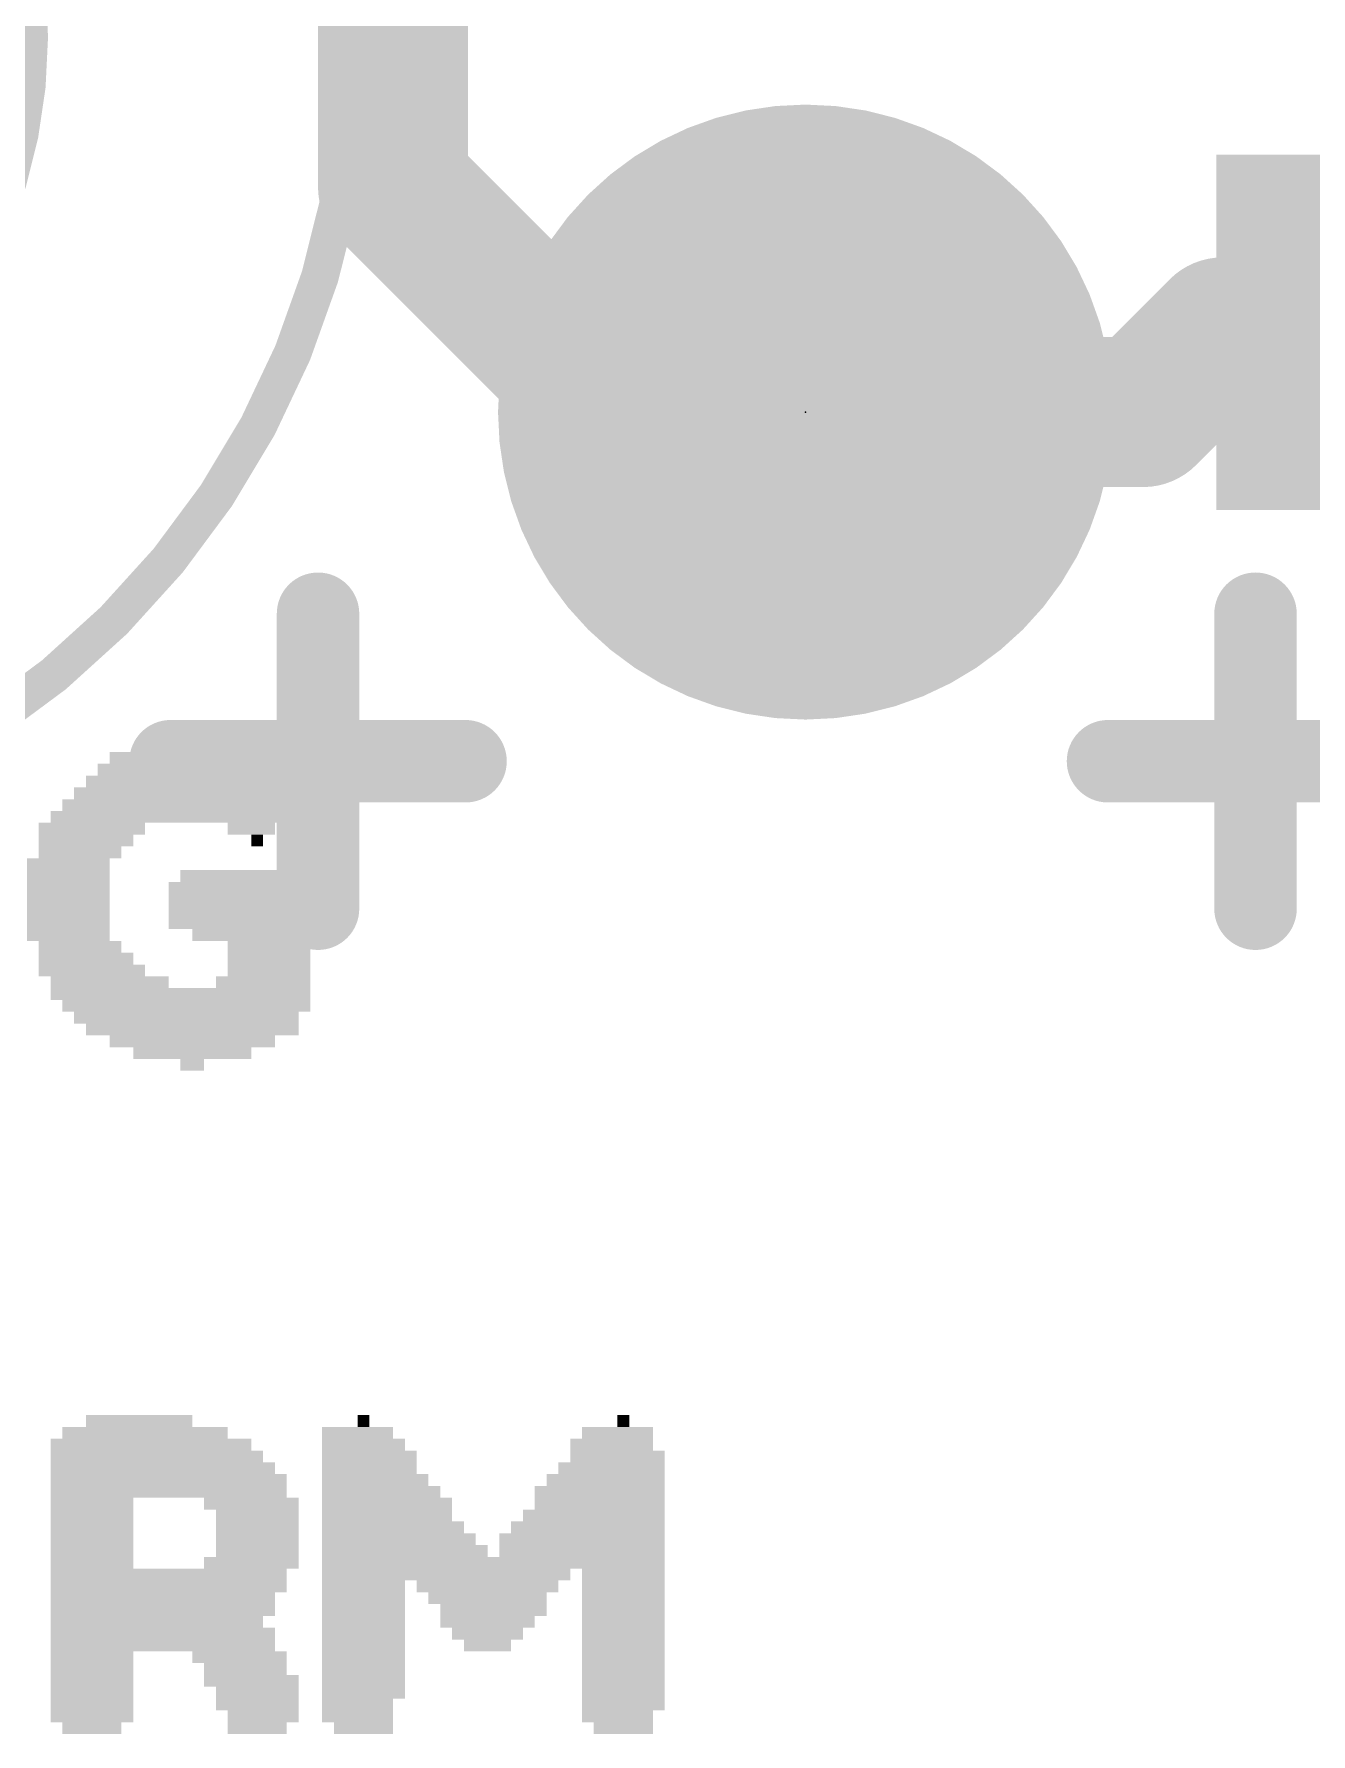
# Model space of a CAD drawing. Extents: x -22.2 to 64.4, y -24.7 to 14.1.
# Drawn here: x 24.57 to 28.89, y 1.24 to 7 of the extents above; entities that cross this region are included whole.
import ezdxf

# ---------------------------------------------------------------- set-up
doc = ezdxf.new("R2010")
doc.units = 0
for name, color, linetype in [('1', 12, 'CONTINUOUS'), ('16', 132, 'CONTINUOUS'), ('17', 110, 'CONTINUOUS'), ('21', 253, 'CONTINUOUS'), ('22', 253, 'CONTINUOUS'), ('23', 53, 'CONTINUOUS'), ('29', 253, 'CONTINUOUS'), ('39', 12, 'CONTINUOUS'), ('51', 253, 'CONTINUOUS')]:
    doc.layers.add(name, color=color, linetype=linetype)

# ---------------------------------------------------------------- blocks, each defined once
blk = doc.blocks.new('RECT')
blk.add_solid([(-0.5, -0.5), (0.5, -0.5), (-0.5, 0.5), (0.5, 0.5)])
blk = doc.blocks.new('ROUNDP')
at = {"const_width": 0.5}
blk.add_lwpolyline([(0, -0.25, 1), (0, 0.25, 1), (0, -0.25)], format="xyb", dxfattribs=at)

msp = doc.modelspace()

# ---------------------------------------------------------------- linework, layer by layer
at = {"layer": '1', "const_width": 0.508}
for points in [[(28.591, 5.985), (28.321, 5.715)], [(30.971, 5.985), (28.591, 5.985)], [(28.321, 5.715), (27.178, 5.715)]]:
    msp.add_lwpolyline(points, dxfattribs=at)
at = {"layer": '1', "const_width": 0.254}
for points in [[(28.591, 6.112, 1), (28.591, 5.858)], [(28.6808, 5.8952, 1), (28.5012, 6.0748)], [(27.178, 5.842, 1), (27.178, 5.588)], [(28.2312, 5.8048, 1), (28.4108, 5.6252)], [(28.321, 5.588, 1), (28.321, 5.842)]]:
    msp.add_lwpolyline(points, format="xyb", dxfattribs=at)
at = {"layer": '16', "const_width": 0.508}
for points in [[(25.781, 6.477), (25.781, 9.144)], [(26.543, 5.715), (25.781, 6.477)], [(27.178, 5.715), (26.543, 5.715)]]:
    msp.add_lwpolyline(points, dxfattribs=at)
at = {"layer": '16', "const_width": 0.254}
for points in [[(25.8708, 6.5668, 1), (25.6912, 6.3872)], [(25.654, 6.477, 1), (25.908, 6.477)], [(26.543, 5.842, 1), (26.543, 5.588)], [(26.4532, 5.6252, 1), (26.6328, 5.8048)], [(27.178, 5.588, 1), (27.178, 5.842)]]:
    msp.add_lwpolyline(points, format="xyb", dxfattribs=at)
at = {"layer": '21', "const_width": 0.2794}
for points in [[(28.702, 4.033), (28.702, 5.032)], [(28.2025, 4.5325), (29.2015, 4.5325)]]:
    msp.add_lwpolyline(points, dxfattribs=at)
at = {"layer": '21', "const_width": 0.1397}
for points in [[(28.7719, 5.032, 1), (28.6322, 5.032)], [(28.2025, 4.6023, 1), (28.2025, 4.4626)], [(28.6322, 4.033, 1), (28.7719, 4.033)]]:
    msp.add_lwpolyline(points, format="xyb", dxfattribs=at)
at = {"layer": '22', "const_width": 0.2794}
for points in [[(25.527, 4.033), (25.527, 5.032)], [(26.0265, 4.5325), (25.0275, 4.5325)]]:
    msp.add_lwpolyline(points, dxfattribs=at)
at = {"layer": '22', "const_width": 0.1397}
for points in [[(25.5968, 5.032, 1), (25.4572, 5.032)], [(25.0275, 4.6023, 1), (25.0275, 4.4626)], [(26.0265, 4.4626, 1), (26.0265, 4.6023)], [(25.4572, 4.033, 1), (25.5968, 4.033)]]:
    msp.add_lwpolyline(points, format="xyb", dxfattribs=at)
at = {"layer": '23'}
msp.add_point((27.178, 5.715), dxfattribs=at)
at = {"layer": '29', "const_width": 1.7526}
msp.add_lwpolyline([(22.86, 6.1087, 1), (22.86, 7.8613, 1), (22.86, 6.1087)], format="xyb", dxfattribs=at)
at = {"layer": '39', "const_width": 0.127}
msp.add_lwpolyline([(22.86, 4.191, 1), (22.86, 9.779, 1), (22.86, 4.191)], format="xyb", dxfattribs=at)

# ---------------------------------------------------------------- block references
at = {"layer": '1', "yscale": 4.6, "rotation": 270}
msp.add_blockref('RECT', (30.971, 5.985), dxfattribs=at)
at = {"layer": '17', "xscale": 1.8796, "yscale": 1.8796, "rotation": 180}
msp.add_blockref('ROUNDP', (27.178, 5.715), dxfattribs=at)
msp.add_blockref('ROUNDP', (27.178, 5.715), dxfattribs=at)
at = {"layer": '21', "yscale": 0.04}
for p, xscale in [((25.081, 4.544), 0.52), ((25.081, 4.584), 0.28), ((25.081, 4.504), 0.6), ((25.081, 4.424), 0.76), ((25.101, 4.464), 0.72), ((25.061, 4.384), 0.8), ((24.761, 4.304), 0.36), ((25.021, 4.344), 0.8), ((25.301, 4.304), 0.16), ((24.741, 4.264), 0.32), ((25.321, 4.264), 0.04), ((24.681, 4.184), 0.28), ((24.721, 4.224), 0.28), ((24.681, 4.144), 0.28), ((25.261, 4.144), 0.4), ((24.681, 4.104), 0.28), ((25.261, 4.104), 0.48), ((24.681, 4.064), 0.28), ((24.681, 4.024), 0.28), ((25.261, 4.064), 0.48), ((25.261, 4.024), 0.48), ((24.681, 3.984), 0.28), ((25.261, 3.984), 0.48), ((24.681, 3.944), 0.28), ((24.721, 3.904), 0.28), ((25.301, 3.944), 0.4), ((25.361, 3.904), 0.28), ((24.741, 3.864), 0.32), ((25.361, 3.864), 0.28), ((24.761, 3.824), 0.36), ((24.821, 3.784), 0.4), ((25.341, 3.784), 0.32), ((25.361, 3.824), 0.28), ((25.061, 3.744), 0.88), ((25.081, 3.704), 0.84), ((25.081, 3.664), 0.76), ((25.101, 3.624), 0.72), ((25.101, 3.584), 0.56), ((25.101, 3.544), 0.4), ((25.101, 3.504), 0.08), ((24.921, 2.298), 0.36), ((25.681, 2.298), 0.04), ((26.561, 2.298), 0.04), ((24.941, 2.258), 0.56), ((25.661, 2.258), 0.24), ((26.541, 2.258), 0.24), ((24.961, 2.218), 0.68), ((24.981, 2.178), 0.72), ((25.681, 2.218), 0.28), ((25.701, 2.178), 0.32), ((26.521, 2.218), 0.28), ((26.541, 2.178), 0.32), ((25.001, 2.138), 0.76), ((25.701, 2.138), 0.32), ((26.521, 2.138), 0.36), ((25.021, 2.098), 0.8), ((25.021, 2.058), 0.8), ((25.721, 2.098), 0.36), ((25.741, 2.058), 0.4), ((26.481, 2.058), 0.44), ((26.501, 2.098), 0.4), ((24.761, 2.018), 0.28), ((25.301, 2.018), 0.32), ((25.761, 2.018), 0.44), ((26.481, 2.018), 0.44), ((24.761, 1.978), 0.28), ((24.761, 1.938), 0.28), ((25.321, 1.978), 0.28), ((25.321, 1.938), 0.28), ((25.761, 1.978), 0.44), ((25.781, 1.938), 0.48), ((26.441, 1.938), 0.52), ((26.461, 1.978), 0.48), ((24.761, 1.898), 0.28), ((25.321, 1.898), 0.28), ((25.801, 1.898), 0.52), ((26.421, 1.898), 0.56), ((24.761, 1.858), 0.28), ((25.321, 1.858), 0.28), ((25.821, 1.858), 0.56), ((26.421, 1.858), 0.56), ((24.761, 1.818), 0.28), ((25.021, 1.778), 0.8), ((25.301, 1.818), 0.32), ((26.121, 1.818), 1.16), ((25.961, 1.778), 0.84), ((26.561, 1.778), 0.28), ((25.021, 1.738), 0.8), ((25.681, 1.738), 0.28), ((26.101, 1.738), 0.48), ((26.561, 1.738), 0.28), ((25.001, 1.698), 0.76), ((25.001, 1.658), 0.76), ((25.681, 1.698), 0.28), ((25.681, 1.658), 0.28), ((26.101, 1.698), 0.4), ((26.121, 1.658), 0.36), ((26.561, 1.698), 0.28), ((26.561, 1.658), 0.28), ((24.981, 1.618), 0.72), ((25.681, 1.618), 0.28), ((26.101, 1.618), 0.32), ((26.561, 1.618), 0.28), ((25.001, 1.578), 0.76), ((25.001, 1.538), 0.76), ((25.681, 1.578), 0.28), ((25.681, 1.538), 0.28), ((26.101, 1.578), 0.24), ((26.101, 1.538), 0.16), ((26.561, 1.578), 0.28), ((26.561, 1.538), 0.28), ((24.761, 1.498), 0.28), ((25.261, 1.498), 0.32), ((25.681, 1.498), 0.28), ((26.561, 1.498), 0.28), ((24.761, 1.458), 0.28), ((25.281, 1.458), 0.28), ((25.681, 1.458), 0.28), ((26.561, 1.458), 0.28), ((24.761, 1.418), 0.28), ((24.761, 1.378), 0.28), ((25.301, 1.418), 0.32), ((25.321, 1.378), 0.28), ((25.681, 1.418), 0.28), ((25.681, 1.378), 0.28), ((26.561, 1.418), 0.28), ((26.561, 1.378), 0.28), ((24.761, 1.338), 0.28), ((25.321, 1.338), 0.28), ((25.661, 1.338), 0.24), ((26.561, 1.338), 0.28), ((24.761, 1.298), 0.28), ((24.761, 1.258), 0.2), ((25.341, 1.298), 0.24), ((25.321, 1.258), 0.2), ((25.661, 1.298), 0.24), ((25.681, 1.258), 0.2), ((26.541, 1.298), 0.24), ((26.561, 1.258), 0.2)]:
    msp.add_blockref('RECT', p, dxfattribs=dict(at, xscale=xscale))
at = {"layer": '29'}
for name, p, xscale, yscale, rotation in [('ROUNDP', (27.178, 5.715), 2.0828, 2.0828, 180), ('RECT', (30.971, 5.985), 1.2032, 4.8032, 270)]:
    msp.add_blockref(name, p, dxfattribs=dict(at, xscale=xscale, yscale=yscale, rotation=rotation))
at = {"layer": '51', "xscale": 0.508, "yscale": 0.508, "rotation": 90}
msp.add_blockref('RECT', (27.178, 5.715), dxfattribs=at)

doc.saveas('drawing.dxf')
